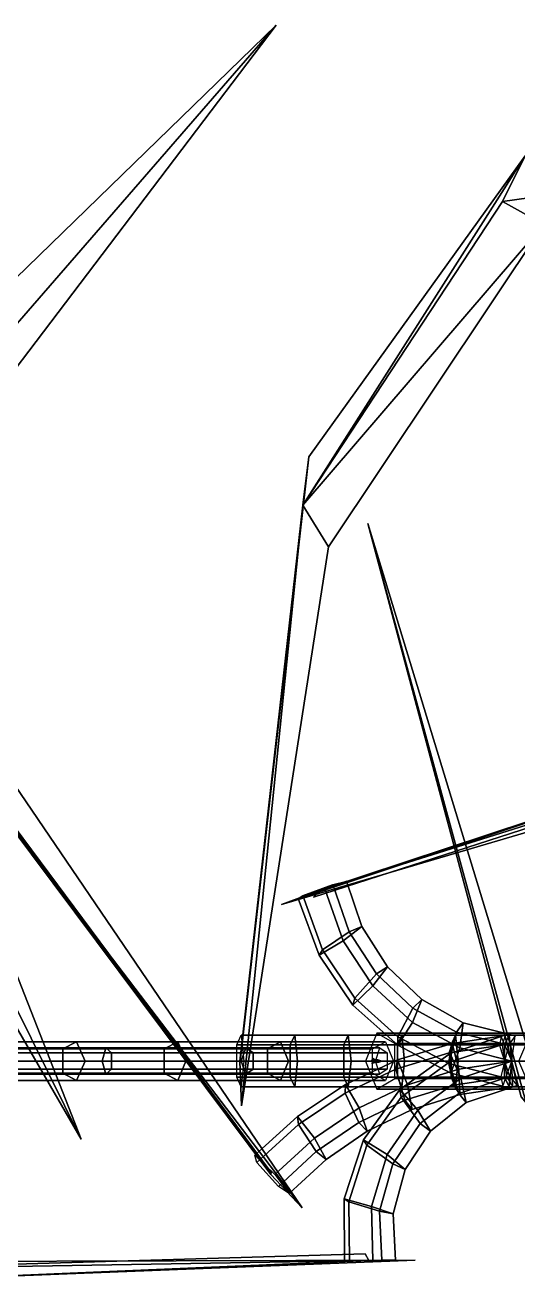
# Model space of a CAD drawing. Header units: metres. Extents: x -236 to 197, y -84 to 78.
# Drawn here: x -174.6 to -142.9, y -14.2 to 66.7 of the extents above; entities that cross this region are included whole.
import ezdxf

# ---------------------------------------------------------------- set-up
doc = ezdxf.new("R2010")
doc.units = ezdxf.units.M

msp = doc.modelspace()

# ---------------------------------------------------------------- linework, layer by layer
at = {"layer": 'Lacypla_Intrnd', "color": 3}
for points in [[(-142.036, 1.8, 421.012), (-151.953, 1.8, 427.638), (-152.675, 0, 426.556), (-142.81, 0, 419.967)], [(-140.775, 1.129, 422.712), (-150.777, 1.129, 429.398), (-151.953, 1.8, 427.638), (-142.036, 1.8, 421.012)], [(-171.275, 1.244, 443.219), (-177.655, 1.244, 448.454), (-178.583, 0.78, 447.323), (-172.175, 0.78, 442.066)], [(-170.722, 0, 443.927), (-177.084, 0, 449.149), (-177.655, 1.244, 448.454), (-171.275, 1.244, 443.219)], [(-164.77, 1.244, 438.142), (-171.275, 1.244, 443.219), (-172.175, 0.78, 442.066), (-165.641, 0.78, 436.967)], [(-164.234, 0, 438.863), (-170.722, 0, 443.927), (-171.275, 1.244, 443.219), (-164.77, 1.244, 438.142)], [(-158.141, 1.244, 433.225), (-164.77, 1.244, 438.142), (-165.641, 0.78, 436.967), (-158.984, 0.78, 432.029)], [(-157.624, 0, 433.96), (-164.234, 0, 438.863), (-164.77, 1.244, 438.142), (-158.141, 1.244, 433.225)], [(-151.386, 1.244, 428.468), (-158.141, 1.244, 433.225), (-158.984, 0.78, 432.029), (-152.228, 0.78, 427.272)], [(-150.868, 0, 429.203), (-157.624, 0, 433.96), (-158.141, 1.244, 433.225), (-151.386, 1.244, 428.468)], [(-140.775, -1.129, 422.712), (-150.777, -1.129, 429.398), (-150.777, 1.129, 429.398), (-140.775, 1.129, 422.712)], [(-172.175, 0.78, 442.066), (-178.583, 0.78, 447.323), (-178.583, -0.78, 447.323), (-172.175, -0.78, 442.066)], [(-165.641, 0.78, 436.967), (-172.175, 0.78, 442.066), (-172.175, -0.78, 442.066), (-165.641, -0.78, 436.967)], [(-158.984, 0.78, 432.029), (-165.641, 0.78, 436.967), (-165.641, -0.78, 436.967), (-158.984, -0.78, 432.029)], [(-152.228, 0.78, 427.272), (-158.984, 0.78, 432.029), (-158.984, -0.78, 432.029), (-152.228, -0.78, 427.272)], [(-172.175, -0.78, 442.066), (-178.583, -0.78, 447.323), (-177.655, -1.244, 448.454), (-171.275, -1.244, 443.219)], [(-171.275, -1.244, 443.219), (-177.655, -1.244, 448.454), (-177.084, 0, 449.149), (-170.722, 0, 443.927)], [(-165.641, -0.78, 436.967), (-172.175, -0.78, 442.066), (-171.275, -1.244, 443.219), (-164.77, -1.244, 438.142)], [(-164.77, -1.244, 438.142), (-171.275, -1.244, 443.219), (-170.722, 0, 443.927), (-164.234, 0, 438.863)], [(-158.984, -0.78, 432.029), (-165.641, -0.78, 436.967), (-164.77, -1.244, 438.142), (-158.141, -1.244, 433.225)], [(-158.141, -1.244, 433.225), (-164.77, -1.244, 438.142), (-164.234, 0, 438.863), (-157.624, 0, 433.96)], [(-152.228, -0.78, 427.272), (-158.984, -0.78, 432.029), (-158.141, -1.244, 433.225), (-151.386, -1.244, 428.468)], [(-151.386, -1.244, 428.468), (-158.141, -1.244, 433.225), (-157.624, 0, 433.96), (-150.868, 0, 429.203)], [(-142.81, 0, 419.967), (-152.675, 0, 426.556), (-151.953, -1.8, 427.638), (-142.036, -1.8, 421.012)], [(-142.036, -1.8, 421.012), (-151.953, -1.8, 427.638), (-150.777, -1.129, 429.398), (-140.775, -1.129, 422.712)]]:
    msp.add_3dface(points, dxfattribs=at)
at = {"layer": 'Lacypla_Leaf', "color": 3}
for points in [[(-158.423, 66.701, 293.277), (-182.111, 43.714, 299.272), (-181.211, 40.488, 298.673)], [(-158.423, 66.701, 293.277), (-181.211, 40.488, 298.673), (-182.111, 43.714, 299.272)], [(-178.096, 40.809, 295.328), (-158.423, 66.701, 293.277), (-181.211, 40.488, 298.673)], [(-178.096, 40.809, 295.328), (-181.211, 40.488, 298.673), (-158.423, 66.701, 293.277)], [(-141.185, 53.853, 300.803), (-109.222, 60.172, 300.575), (-143.85, 55.354, 304.216)], [(-141.185, 53.853, 300.803), (-143.85, 55.354, 304.216), (-109.222, 60.172, 300.575)], [(-109.222, 60.172, 300.575), (-142.401, 58.283, 305.162), (-143.85, 55.354, 304.216)], [(-109.222, 60.172, 300.575), (-143.85, 55.354, 304.216), (-142.401, 58.283, 305.162)], [(-143.85, 55.354, 304.216), (-142.401, 58.283, 305.162), (-156.715, 35.782, 319.35)], [(-143.85, 55.354, 304.216), (-156.715, 35.782, 319.35), (-142.401, 58.283, 305.162)], [(-156.715, 35.782, 319.35), (-142.401, 58.283, 305.162), (-156.32, 38.91, 322.148)], [(-156.715, 35.782, 319.35), (-156.32, 38.91, 322.148), (-142.401, 58.283, 305.162)], [(-156.715, 35.782, 319.35), (-141.185, 53.853, 300.803), (-143.85, 55.354, 304.216)], [(-156.715, 35.782, 319.35), (-143.85, 55.354, 304.216), (-141.185, 53.853, 300.803)], [(-155.049, 33.12, 316.222), (-141.185, 53.853, 300.803), (-156.715, 35.782, 319.35)], [(-155.049, 33.12, 316.222), (-156.715, 35.782, 319.35), (-141.185, 53.853, 300.803)], [(-160.762, 0, 349.531), (-156.32, 38.91, 322.148), (-160.767, -0.208, 352.459)], [(-160.762, 0, 349.531), (-160.767, -0.208, 352.459), (-156.32, 38.91, 322.148)], [(-156.32, 38.91, 322.148), (-160.762, 0, 349.531), (-156.715, 35.782, 319.35)], [(-156.32, 38.91, 322.148), (-156.715, 35.782, 319.35), (-160.762, 0, 349.531)], [(-160.762, 0, 349.531), (-156.715, 35.782, 319.35), (-160.655, -2.874, 348.591)], [(-160.762, 0, 349.531), (-160.655, -2.874, 348.591), (-156.715, 35.782, 319.35)], [(-160.655, -2.874, 348.591), (-155.049, 33.12, 316.222), (-156.715, 35.782, 319.35)], [(-160.655, -2.874, 348.591), (-156.715, 35.782, 319.35), (-155.049, 33.12, 316.222)], [(-142.643, -2.303, 406.872), (-152.519, 34.614, 409.168), (-140.507, -4.854, 411.105)], [(-142.643, -2.303, 406.872), (-140.507, -4.854, 411.105), (-152.519, 34.614, 409.168)], [(-152.519, 34.614, 409.168), (-142.218, -3.092, 414.259), (-140.507, -4.854, 411.105)], [(-152.519, 34.614, 409.168), (-140.507, -4.854, 411.105), (-142.218, -3.092, 414.259)], [(-155.536, 11.02, 350.306), (-117.884, 23.475, 325.111), (-158.084, 10.082, 348.973)], [(-155.536, 11.02, 350.306), (-158.084, 10.082, 348.973), (-117.884, 23.475, 325.111)], [(-158.084, 10.082, 348.973), (-119.477, 21.459, 321.498), (-117.884, 23.475, 325.111)], [(-158.084, 10.082, 348.973), (-117.884, 23.475, 325.111), (-119.477, 21.459, 321.498)], [(-155.536, 11.02, 350.306), (-115.102, 23.774, 328.262), (-156.013, 10.55, 353.164)], [(-155.536, 11.02, 350.306), (-156.013, 10.55, 353.164), (-115.102, 23.774, 328.262)], [(-115.102, 23.774, 328.262), (-155.536, 11.02, 350.306), (-117.884, 23.475, 325.111)], [(-115.102, 23.774, 328.262), (-117.884, 23.475, 325.111), (-155.536, 11.02, 350.306)], [(-180.271, 21.786, 318.596), (-158.769, -7.297, 349.827), (-178.383, 18.93, 316.136)], [(-180.271, 21.786, 318.596), (-178.383, 18.93, 316.136), (-158.769, -7.297, 349.827)], [(-158.769, -7.297, 349.827), (-180.271, 21.786, 318.596), (-158.745, -7.166, 352.759)], [(-158.769, -7.297, 349.827), (-158.745, -7.166, 352.759), (-180.271, 21.786, 318.596)], [(-158.769, -7.297, 349.827), (-178.383, 18.93, 316.136), (-156.745, -9.448, 349.171)], [(-158.769, -7.297, 349.827), (-156.745, -9.448, 349.171), (-178.383, 18.93, 316.136)], [(-156.745, -9.448, 349.171), (-175.254, 17.756, 313.225), (-178.383, 18.93, 316.136)], [(-156.745, -9.448, 349.171), (-178.383, 18.93, 316.136), (-175.254, 17.756, 313.225)], [(-179.087, 8.918, 414.422), (-170.993, -5.024, 411.13), (-178.551, 10.189, 416.28)], [(-179.087, 8.918, 414.422), (-178.551, 10.189, 416.28), (-170.993, -5.024, 411.13)], [(-170.993, -5.024, 411.13), (-176.863, 9.94, 416.481), (-178.551, 10.189, 416.28)], [(-170.993, -5.024, 411.13), (-178.551, 10.189, 416.28), (-176.863, 9.94, 416.481)], [(-152.461, -12.85, 350.762), (-186.877, -13.429, 317.616), (-152.69, -12.421, 353.657)], [(-152.461, -12.85, 350.762), (-152.69, -12.421, 353.657), (-186.877, -13.429, 317.616)], [(-186.877, -13.429, 317.616), (-152.461, -12.85, 350.762), (-183.367, -14.154, 315.397)], [(-186.877, -13.429, 317.616), (-183.367, -14.154, 315.397), (-152.461, -12.85, 350.762)], [(-152.461, -12.85, 350.762), (-183.367, -14.154, 315.397), (-149.48, -12.812, 350.249)], [(-152.461, -12.85, 350.762), (-149.48, -12.812, 350.249), (-183.367, -14.154, 315.397)], [(-149.48, -12.812, 350.249), (-180.273, -12.9, 312.48), (-183.367, -14.154, 315.397)], [(-149.48, -12.812, 350.249), (-183.367, -14.154, 315.397), (-180.273, -12.9, 312.48)]]:
    msp.add_3dface(points, dxfattribs=at)
at = {"layer": 'Lacypla_Mrstm', "color": 3}
for points in [[(-152.31, 0.046, 428.38), (-152.071, 0.081, 428.421), (-152.071, -0.009, 428.421)], [(-152.31, 0.046, 428.38), (-152.071, -0.009, 428.421), (-152.071, 0.081, 428.421)], [(-152.096, -0.072, 428.384), (-152.31, 0.046, 428.38), (-152.071, -0.009, 428.421)], [(-152.096, -0.072, 428.384), (-152.071, -0.009, 428.421), (-152.31, 0.046, 428.38)], [(-152.267, -0.152, 428.444), (-152.11, 0.017, 428.362), (-152.063, -0.011, 428.433)], [(-152.267, -0.152, 428.444), (-152.063, -0.011, 428.433), (-152.11, 0.017, 428.362)], [(-152.113, 0.03, 428.358), (-152.216, 0.182, 428.52), (-152.072, 0.006, 428.419)], [(-152.113, 0.03, 428.358), (-152.072, 0.006, 428.419), (-152.216, 0.182, 428.52)], [(-152.216, 0.182, 428.52), (-152.024, 0.032, 428.49), (-152.072, 0.006, 428.419)], [(-152.216, 0.182, 428.52), (-152.072, 0.006, 428.419), (-152.024, 0.032, 428.49)], [(-152.018, 0.026, 428.5), (-152.149, -0.142, 428.62), (-152.059, 0.002, 428.439)], [(-152.018, 0.026, 428.5), (-152.059, 0.002, 428.439), (-152.149, -0.142, 428.62)], [(-152.149, -0.142, 428.62), (-152.089, -0.07, 428.394), (-152.059, 0.002, 428.439)], [(-152.149, -0.142, 428.62), (-152.059, 0.002, 428.439), (-152.089, -0.07, 428.394)], [(-152.065, 0.09, 428.43), (-152.118, 0.064, 428.668), (-152.065, 0.013, 428.43)], [(-152.065, 0.09, 428.43), (-152.065, 0.013, 428.43), (-152.118, 0.064, 428.668)], [(-152.118, 0.064, 428.668), (-152.036, -0.061, 428.473), (-152.065, 0.013, 428.43)], [(-152.118, 0.064, 428.668), (-152.065, 0.013, 428.43), (-152.036, -0.061, 428.473)], [(-151.914, -0.015, 428.217), (-152.113, 0.03, 428.358), (-151.871, -0.011, 428.291)], [(-151.914, -0.015, 428.217), (-151.871, -0.011, 428.291), (-152.113, 0.03, 428.358)], [(-151.871, -0.011, 428.291), (-152.113, 0.03, 428.358), (-152.072, 0.006, 428.419)], [(-151.871, -0.011, 428.291), (-152.072, 0.006, 428.419), (-152.113, 0.03, 428.358)], [(-152.11, 0.017, 428.362), (-151.891, 0.059, 428.262), (-151.862, 0.006, 428.305)], [(-152.11, 0.017, 428.362), (-151.862, 0.006, 428.305), (-151.891, 0.059, 428.262)], [(-152.11, 0.017, 428.362), (-151.862, 0.006, 428.305), (-152.063, -0.011, 428.433)], [(-152.11, 0.017, 428.362), (-152.063, -0.011, 428.433), (-151.862, 0.006, 428.305)], [(-152.089, -0.07, 428.394), (-151.869, 0.013, 428.294), (-152.059, 0.002, 428.439)], [(-152.089, -0.07, 428.394), (-152.059, 0.002, 428.439), (-151.869, 0.013, 428.294)], [(-152.089, -0.07, 428.394), (-151.906, -0.021, 428.239), (-151.869, 0.013, 428.294)], [(-152.089, -0.07, 428.394), (-151.869, 0.013, 428.294), (-151.906, -0.021, 428.239)], [(-152.024, 0.032, 428.49), (-151.871, -0.011, 428.291), (-152.072, 0.006, 428.419)], [(-152.024, 0.032, 428.49), (-152.072, 0.006, 428.419), (-151.871, -0.011, 428.291)], [(-152.071, 0.081, 428.421), (-151.863, -0.009, 428.303), (-152.071, -0.009, 428.421)], [(-152.071, 0.081, 428.421), (-152.071, -0.009, 428.421), (-151.863, -0.009, 428.303)], [(-152.071, 0.081, 428.421), (-151.844, 0.058, 428.332), (-151.863, -0.009, 428.303)], [(-152.071, 0.081, 428.421), (-151.863, -0.009, 428.303), (-151.844, 0.058, 428.332)], [(-151.887, 0.082, 428.257), (-152.065, 0.09, 428.43), (-151.875, 0.002, 428.285)], [(-151.887, 0.082, 428.257), (-151.875, 0.002, 428.285), (-152.065, 0.09, 428.43)], [(-151.875, 0.002, 428.285), (-152.065, 0.09, 428.43), (-152.065, 0.013, 428.43)], [(-151.875, 0.002, 428.285), (-152.065, 0.013, 428.43), (-152.065, 0.09, 428.43)], [(-152.036, -0.061, 428.473), (-151.875, 0.002, 428.285), (-152.065, 0.013, 428.43)], [(-152.036, -0.061, 428.473), (-152.065, 0.013, 428.43), (-151.875, 0.002, 428.285)], [(-151.862, 0.006, 428.305), (-152.037, -0.073, 428.471), (-152.063, -0.011, 428.433)], [(-151.862, 0.006, 428.305), (-152.063, -0.011, 428.433), (-152.037, -0.073, 428.471)], [(-151.869, 0.013, 428.294), (-152.018, 0.026, 428.5), (-152.059, 0.002, 428.439)], [(-151.869, 0.013, 428.294), (-152.059, 0.002, 428.439), (-152.018, 0.026, 428.5)], [(-151.817, -0.04, 428.362), (-152.037, -0.073, 428.471), (-151.862, 0.006, 428.305)], [(-151.817, -0.04, 428.362), (-151.862, 0.006, 428.305), (-152.037, -0.073, 428.471)], [(-152.036, -0.061, 428.473), (-151.869, -0.072, 428.294), (-151.875, 0.002, 428.285)], [(-152.036, -0.061, 428.473), (-151.875, 0.002, 428.285), (-151.869, -0.072, 428.294)], [(-152.024, 0.032, 428.49), (-151.83, -0.024, 428.352), (-151.871, -0.011, 428.291)], [(-152.024, 0.032, 428.49), (-151.871, -0.011, 428.291), (-151.83, -0.024, 428.352)], [(-151.827, 0.066, 428.346), (-152.018, 0.026, 428.5), (-151.869, 0.013, 428.294)], [(-151.827, 0.066, 428.346), (-151.869, 0.013, 428.294), (-152.018, 0.026, 428.5)], [(-151.869, 0.013, 428.294), (-151.906, -0.021, 428.239), (-151.623, 0, 428.132)], [(-151.869, 0.013, 428.294), (-151.623, 0, 428.132), (-151.906, -0.021, 428.239)], [(-151.862, 0.006, 428.305), (-151.891, 0.059, 428.262), (-151.623, 0, 428.132)], [(-151.862, 0.006, 428.305), (-151.623, 0, 428.132), (-151.891, 0.059, 428.262)], [(-151.623, 0, 428.132), (-151.887, 0.082, 428.257), (-151.875, 0.002, 428.285)], [(-151.623, 0, 428.132), (-151.875, 0.002, 428.285), (-151.887, 0.082, 428.257)], [(-151.875, 0.002, 428.285), (-151.869, -0.072, 428.294), (-151.623, 0, 428.132)], [(-151.875, 0.002, 428.285), (-151.623, 0, 428.132), (-151.869, -0.072, 428.294)], [(-151.623, 0, 428.132), (-151.827, 0.066, 428.346), (-151.869, 0.013, 428.294)], [(-151.623, 0, 428.132), (-151.869, 0.013, 428.294), (-151.827, 0.066, 428.346)], [(-151.863, -0.009, 428.303), (-151.844, 0.058, 428.332), (-151.623, 0, 428.132)], [(-151.863, -0.009, 428.303), (-151.623, 0, 428.132), (-151.844, 0.058, 428.332)], [(-151.623, 0, 428.132), (-151.817, -0.04, 428.362), (-151.862, 0.006, 428.305)], [(-151.623, 0, 428.132), (-151.862, 0.006, 428.305), (-151.817, -0.04, 428.362)], [(-152.037, -0.073, 428.471), (-152.267, -0.152, 428.444), (-152.063, -0.011, 428.433)], [(-152.037, -0.073, 428.471), (-152.063, -0.011, 428.433), (-152.267, -0.152, 428.444)], [(-151.87, -0.092, 428.282), (-152.096, -0.072, 428.384), (-151.863, -0.009, 428.303)], [(-151.87, -0.092, 428.282), (-151.863, -0.009, 428.303), (-152.096, -0.072, 428.384)], [(-151.863, -0.009, 428.303), (-152.096, -0.072, 428.384), (-152.071, -0.009, 428.421)], [(-151.863, -0.009, 428.303), (-152.071, -0.009, 428.421), (-152.096, -0.072, 428.384)], [(-151.623, 0, 428.132), (-151.914, -0.015, 428.217), (-151.871, -0.011, 428.291)], [(-151.623, 0, 428.132), (-151.871, -0.011, 428.291), (-151.914, -0.015, 428.217)], [(-151.871, -0.011, 428.291), (-151.83, -0.024, 428.352), (-151.623, 0, 428.132)], [(-151.871, -0.011, 428.291), (-151.623, 0, 428.132), (-151.83, -0.024, 428.352)], [(-151.623, 0, 428.132), (-151.87, -0.092, 428.282), (-151.863, -0.009, 428.303)], [(-151.623, 0, 428.132), (-151.863, -0.009, 428.303), (-151.87, -0.092, 428.282)]]:
    msp.add_3dface(points, dxfattribs=at)
at = {"layer": 'Lacypla_Petiole', "color": 3}
for points in [[(-155.44, 7.154, 351.746), (-156.716, 10.667, 351.557), (-154.768, 11.372, 351.846), (-153.72, 8.316, 352.001)], [(-152.921, 8.661, 350.137), (-153.902, 11.581, 349.992), (-155.278, 11.02, 348.57), (-154.115, 7.735, 348.742)], [(-153.72, 8.316, 352.001), (-154.768, 11.372, 351.846), (-153.902, 11.581, 349.992), (-152.921, 8.661, 350.137)], [(-154.115, 7.735, 348.742), (-155.278, 11.02, 348.57), (-157.007, 10.458, 349.531), (-155.663, 6.809, 349.731)], [(-155.663, 6.809, 349.731), (-157.007, 10.458, 349.531), (-156.716, 10.667, 351.557), (-155.44, 7.154, 351.746)], [(-153.357, 4.06, 352.055), (-155.44, 7.154, 351.746), (-153.72, 8.316, 352.001), (-151.968, 5.609, 352.261)], [(-151.268, 6.07, 350.383), (-152.921, 8.661, 350.137), (-154.115, 7.735, 348.742), (-152.198, 4.835, 349.027)], [(-151.968, 5.609, 352.261), (-153.72, 8.316, 352.001), (-152.921, 8.661, 350.137), (-151.268, 6.07, 350.383)], [(-152.198, 4.835, 349.027), (-154.115, 7.735, 348.742), (-155.663, 6.809, 349.731), (-153.482, 3.6, 350.054)], [(-153.482, 3.6, 350.054), (-155.663, 6.809, 349.731), (-155.44, 7.154, 351.746), (-153.357, 4.06, 352.055)], [(-149.041, 3.962, 350.713), (-151.268, 6.07, 350.383), (-152.198, 4.835, 349.027), (-149.642, 2.492, 349.406)], [(-149.618, 3.414, 352.61), (-151.968, 5.609, 352.261), (-151.268, 6.07, 350.383), (-149.041, 3.962, 350.713)], [(-150.594, 1.57, 352.465), (-153.357, 4.06, 352.055), (-151.968, 5.609, 352.261), (-149.618, 3.414, 352.61)], [(-149.642, 2.492, 349.406), (-152.198, 4.835, 349.027), (-153.482, 3.6, 350.054), (-150.596, 1.022, 350.483)], [(-150.596, 1.022, 350.483), (-153.482, 3.6, 350.054), (-153.357, 4.06, 352.055), (-150.594, 1.57, 352.465)], [(-147.314, -0.167, 352.951), (-150.594, 1.57, 352.465), (-149.618, 3.414, 352.61), (-146.811, 1.862, 353.026)], [(-146.375, 2.465, 351.109), (-149.041, 3.962, 350.713), (-149.642, 2.492, 349.406), (-146.598, 0.848, 349.857)], [(-146.811, 1.862, 353.026), (-149.618, 3.414, 352.61), (-149.041, 3.962, 350.713), (-146.375, 2.465, 351.109)], [(-146.598, 0.848, 349.857), (-149.642, 2.492, 349.406), (-150.596, 1.022, 350.483), (-147.176, -0.769, 350.99)], [(-143.464, 1.014, 353.522), (-146.811, 1.862, 353.026), (-146.375, 2.465, 351.109), (-143.027, 1.617, 351.605)], [(-143.027, 1.617, 351.605), (-146.375, 2.465, 351.109), (-146.598, 0.848, 349.857), (-143.251, 0, 350.354)], [(-157.518, 1.046, 351.438), (-160.969, 1.046, 350.926), (-160.681, 1.667, 348.986), (-157.231, 1.667, 349.498)], [(-157.231, 1.667, 349.498), (-160.681, 1.667, 348.986), (-160.504, 0, 347.795), (-157.054, 0, 348.306)], [(-154.067, 1.046, 351.95), (-157.518, 1.046, 351.438), (-157.231, 1.667, 349.498), (-153.78, 1.667, 350.01)], [(-153.78, 1.667, 350.01), (-157.231, 1.667, 349.498), (-157.054, 0, 348.306), (-153.603, 0, 348.818)], [(-150.617, 1.046, 352.461), (-154.067, 1.046, 351.95), (-153.78, 1.667, 350.01), (-150.329, 1.667, 350.522)], [(-150.329, 1.667, 350.522), (-153.78, 1.667, 350.01), (-153.603, 0, 348.818), (-150.152, 0, 349.33)], [(-147.166, 1.046, 352.973), (-150.617, 1.046, 352.461), (-150.329, 1.667, 350.522), (-146.879, 1.667, 351.034)], [(-146.879, 1.667, 351.034), (-150.329, 1.667, 350.522), (-150.152, 0, 349.33), (-146.702, 0, 349.842)], [(-143.967, -1.014, 353.448), (-147.314, -0.167, 352.951), (-146.811, 1.862, 353.026), (-143.464, 1.014, 353.522)], [(-143.867, 1.034, 353.463), (-147.281, 0.522, 352.956), (-147.083, 1.137, 351.003), (-143.67, 1.649, 351.51)], [(-143.716, 1.046, 353.485), (-147.166, 1.046, 352.973), (-146.879, 1.667, 351.034), (-143.428, 1.667, 351.546)], [(-143.67, 1.649, 351.51), (-147.083, 1.137, 351.003), (-146.664, -0.512, 349.848), (-143.251, 0, 350.354)], [(-143.428, 1.667, 351.546), (-146.879, 1.667, 351.034), (-146.702, 0, 349.842), (-143.251, 0, 350.354)], [(-124.407, 1.046, 356.342), (-143.716, 1.046, 353.485), (-143.428, 1.667, 351.546), (-124.311, 1.667, 354.384)], [(-124.311, 1.667, 354.384), (-143.428, 1.667, 351.546), (-143.251, 0, 350.354), (-124.252, 0, 353.181)], [(-169.401, 0.842, 436.233), (-178.741, 0.842, 439.065), (-178.917, 0, 438.483), (-169.634, 0, 435.671)], [(-169.023, 0.528, 437.148), (-178.453, 0.528, 440.013), (-178.741, 0.842, 439.065), (-169.401, 0.842, 436.233)], [(-160.385, 0.842, 432.5), (-169.401, 0.842, 436.233), (-169.634, 0, 435.671), (-160.671, 0, 431.963)], [(-159.918, 0.528, 433.373), (-169.023, 0.528, 437.148), (-169.401, 0.842, 436.233), (-160.385, 0.842, 432.5)], [(-157.518, -1.046, 351.438), (-160.969, -1.046, 350.926), (-160.969, 1.046, 350.926), (-157.518, 1.046, 351.438)], [(-151.754, 0.842, 427.887), (-160.385, 0.842, 432.5), (-160.671, 0, 431.963), (-152.04, 0, 427.35)], [(-151.287, 0.528, 428.76), (-159.918, 0.528, 433.373), (-160.385, 0.842, 432.5), (-151.754, 0.842, 427.887)], [(-154.067, -1.046, 351.95), (-157.518, -1.046, 351.438), (-157.518, 1.046, 351.438), (-154.067, 1.046, 351.95)], [(-150.617, -1.046, 352.461), (-154.067, -1.046, 351.95), (-154.067, 1.046, 351.95), (-150.617, 1.046, 352.461)], [(-147.281, 0.522, 352.956), (-150.731, -0.524, 352.444), (-150.622, 0.071, 350.478), (-147.083, 1.137, 351.003)], [(-147.083, 1.137, 351.003), (-150.622, 0.071, 350.478), (-149.966, -1.524, 349.358), (-146.664, -0.512, 349.848)], [(-147.166, -1.046, 352.973), (-150.617, -1.046, 352.461), (-150.617, 1.046, 352.461), (-147.166, 1.046, 352.973)], [(-147.176, -0.769, 350.99), (-150.596, 1.022, 350.483), (-150.594, 1.57, 352.465), (-147.314, -0.167, 352.951)], [(-144.04, 0.993, 353.437), (-147.316, -0.101, 352.951), (-147.222, 0.488, 350.983), (-143.945, 1.583, 351.469)], [(-143.391, -0.993, 353.533), (-146.668, -2.087, 353.047), (-147.316, -0.101, 352.951), (-144.04, 0.993, 353.437)], [(-143.564, -1.034, 353.508), (-146.977, -1.546, 353.001), (-147.281, 0.522, 352.956), (-143.867, 1.034, 353.463)], [(-143.945, 1.583, 351.469), (-147.222, 0.488, 350.983), (-146.528, -1.094, 349.868), (-143.251, 0, 350.354)], [(-143.251, 0, 350.354), (-146.598, 0.848, 349.857), (-147.176, -0.769, 350.99), (-143.828, -1.617, 351.486)], [(-143.716, -1.046, 353.485), (-147.166, -1.046, 352.973), (-147.166, 1.046, 352.973), (-143.716, 1.046, 353.485)], [(-124.407, -1.046, 356.342), (-143.716, -1.046, 353.485), (-143.716, 1.046, 353.485), (-124.407, 1.046, 356.342)], [(-169.023, -0.528, 437.148), (-178.453, -0.528, 440.013), (-178.453, 0.528, 440.013), (-169.023, 0.528, 437.148)], [(-159.918, -0.528, 433.373), (-169.023, -0.528, 437.148), (-169.023, 0.528, 437.148), (-159.918, 0.528, 433.373)], [(-151.287, -0.528, 428.76), (-159.918, -0.528, 433.373), (-159.918, 0.528, 433.373), (-151.287, 0.528, 428.76)], [(-150.731, -0.524, 352.444), (-153.993, -2.071, 351.961), (-153.968, -1.509, 349.982), (-150.622, 0.071, 350.478)], [(-150.622, 0.071, 350.478), (-153.968, -1.509, 349.982), (-153.086, -3.016, 348.895), (-149.966, -1.524, 349.358)], [(-146.977, -1.546, 353.001), (-150.131, -2.525, 352.534), (-150.731, -0.524, 352.444), (-147.281, 0.522, 352.956)], [(-147.316, -0.101, 352.951), (-150.38, -2.332, 352.497), (-150.458, -1.833, 350.503), (-147.222, 0.488, 350.983)], [(-147.222, 0.488, 350.983), (-150.458, -1.833, 350.503), (-149.299, -3.172, 349.457), (-146.528, -1.094, 349.868)], [(-169.634, 0, 435.671), (-178.917, 0, 438.483), (-178.741, -0.842, 439.065), (-169.401, -0.842, 436.233)], [(-169.401, -0.842, 436.233), (-178.741, -0.842, 439.065), (-178.453, -0.528, 440.013), (-169.023, -0.528, 437.148)], [(-160.671, 0, 431.963), (-169.634, 0, 435.671), (-169.401, -0.842, 436.233), (-160.385, -0.842, 432.5)], [(-160.385, -0.842, 432.5), (-169.401, -0.842, 436.233), (-169.023, -0.528, 437.148), (-159.918, -0.528, 433.373)], [(-157.054, 0, 348.306), (-160.504, 0, 347.795), (-160.681, -1.667, 348.986), (-157.231, -1.667, 349.498)], [(-152.04, 0, 427.35), (-160.671, 0, 431.963), (-160.385, -0.842, 432.5), (-151.754, -0.842, 427.887)], [(-151.754, -0.842, 427.887), (-160.385, -0.842, 432.5), (-159.918, -0.528, 433.373), (-151.287, -0.528, 428.76)], [(-153.603, 0, 348.818), (-157.054, 0, 348.306), (-157.231, -1.667, 349.498), (-153.78, -1.667, 350.01)], [(-150.131, -2.525, 352.534), (-153.108, -3.961, 352.092), (-153.993, -2.071, 351.961), (-150.731, -0.524, 352.444)], [(-150.152, 0, 349.33), (-153.603, 0, 348.818), (-153.78, -1.667, 350.01), (-150.329, -1.667, 350.522)], [(-146.668, -2.087, 353.047), (-149.148, -4.012, 352.679), (-150.38, -2.332, 352.497), (-147.316, -0.101, 352.951)], [(-146.702, 0, 349.842), (-150.152, 0, 349.33), (-150.329, -1.667, 350.522), (-146.879, -1.667, 351.034)], [(-146.664, -0.512, 349.848), (-149.966, -1.524, 349.358), (-149.665, -3.119, 350.62), (-146.599, -2.161, 351.075)], [(-143.828, -1.617, 351.486), (-147.176, -0.769, 350.99), (-147.314, -0.167, 352.951), (-143.967, -1.014, 353.448)], [(-143.251, 0, 350.354), (-146.702, 0, 349.842), (-146.879, -1.667, 351.034), (-143.428, -1.667, 351.546)], [(-143.251, 0, 350.354), (-146.664, -0.512, 349.848), (-146.599, -2.161, 351.075), (-143.186, -1.649, 351.582)], [(-143.251, 0, 350.354), (-146.528, -1.094, 349.868), (-146.187, -2.677, 351.136), (-142.911, -1.583, 351.622)], [(-124.252, 0, 353.181), (-143.251, 0, 350.354), (-143.428, -1.667, 351.546), (-124.311, -1.667, 354.384)], [(-157.231, -1.667, 349.498), (-160.681, -1.667, 348.986), (-160.969, -1.046, 350.926), (-157.518, -1.046, 351.438)], [(-153.78, -1.667, 350.01), (-157.231, -1.667, 349.498), (-157.518, -1.046, 351.438), (-154.067, -1.046, 351.95)], [(-153.993, -2.071, 351.961), (-156.994, -4.085, 351.515), (-157.048, -3.568, 349.525), (-153.968, -1.509, 349.982)], [(-153.968, -1.509, 349.982), (-157.048, -3.568, 349.525), (-155.955, -4.954, 348.469), (-153.086, -3.016, 348.895)], [(-150.329, -1.667, 350.522), (-153.78, -1.667, 350.01), (-154.067, -1.046, 351.95), (-150.617, -1.046, 352.461)], [(-149.966, -1.524, 349.358), (-153.086, -3.016, 348.895), (-152.558, -4.523, 350.191), (-149.665, -3.119, 350.62)], [(-146.879, -1.667, 351.034), (-150.329, -1.667, 350.522), (-150.617, -1.046, 352.461), (-147.166, -1.046, 352.973)], [(-146.599, -2.161, 351.075), (-149.665, -3.119, 350.62), (-150.131, -2.525, 352.534), (-146.977, -1.546, 353.001)], [(-146.528, -1.094, 349.868), (-149.299, -3.172, 349.457), (-148.494, -4.511, 350.794), (-146.187, -2.677, 351.136)], [(-143.428, -1.667, 351.546), (-146.879, -1.667, 351.034), (-147.166, -1.046, 352.973), (-143.716, -1.046, 353.485)], [(-143.186, -1.649, 351.582), (-146.599, -2.161, 351.075), (-146.977, -1.546, 353.001), (-143.564, -1.034, 353.508)], [(-142.911, -1.583, 351.622), (-146.187, -2.677, 351.136), (-146.668, -2.087, 353.047), (-143.391, -0.993, 353.533)], [(-124.311, -1.667, 354.384), (-143.428, -1.667, 351.546), (-143.716, -1.046, 353.485), (-124.407, -1.046, 356.342)], [(-153.108, -3.961, 352.092), (-155.845, -5.824, 351.686), (-156.994, -4.085, 351.515), (-153.993, -2.071, 351.961)], [(-150.38, -2.332, 352.497), (-152.596, -5.422, 352.168), (-152.811, -5.065, 350.154), (-150.458, -1.833, 350.503)], [(-150.458, -1.833, 350.503), (-152.811, -5.065, 350.154), (-151.286, -6.024, 349.162), (-149.299, -3.172, 349.457)], [(-149.148, -4.012, 352.679), (-150.905, -6.627, 352.419), (-152.596, -5.422, 352.168), (-150.38, -2.332, 352.497)], [(-146.187, -2.677, 351.136), (-148.494, -4.511, 350.794), (-149.148, -4.012, 352.679), (-146.668, -2.087, 353.047)], [(-153.086, -3.016, 348.895), (-155.955, -4.954, 348.469), (-155.216, -6.34, 349.797), (-152.558, -4.523, 350.191)], [(-149.665, -3.119, 350.62), (-152.558, -4.523, 350.191), (-153.108, -3.961, 352.092), (-150.131, -2.525, 352.534)], [(-149.299, -3.172, 349.457), (-151.286, -6.024, 349.162), (-150.115, -6.984, 350.554), (-148.494, -4.511, 350.794)], [(-156.994, -4.085, 351.515), (-159.671, -6.522, 351.118), (-159.796, -6.062, 349.118), (-157.048, -3.568, 349.525)], [(-157.048, -3.568, 349.525), (-159.796, -6.062, 349.118), (-158.512, -7.297, 348.09), (-155.955, -4.954, 348.469)], [(-152.558, -4.523, 350.191), (-155.216, -6.34, 349.797), (-155.845, -5.824, 351.686), (-153.108, -3.961, 352.092)], [(-148.494, -4.511, 350.794), (-150.115, -6.984, 350.554), (-150.905, -6.627, 352.419), (-149.148, -4.012, 352.679)], [(-155.845, -5.824, 351.686), (-158.281, -8.072, 351.324), (-159.671, -6.522, 351.118), (-156.994, -4.085, 351.515)], [(-155.955, -4.954, 348.469), (-158.512, -7.297, 348.09), (-157.581, -8.532, 349.446), (-155.216, -6.34, 349.797)], [(-152.596, -5.422, 352.168), (-153.742, -9.059, 351.998), (-154.042, -8.879, 349.971), (-152.811, -5.065, 350.154)], [(-152.811, -5.065, 350.154), (-154.042, -8.879, 349.971), (-152.288, -9.363, 349.013), (-151.286, -6.024, 349.162)], [(-150.905, -6.627, 352.419), (-151.762, -9.666, 352.291), (-153.742, -9.059, 351.998), (-152.596, -5.422, 352.168)], [(-155.216, -6.34, 349.797), (-157.581, -8.532, 349.446), (-158.281, -8.072, 351.324), (-155.845, -5.824, 351.686)], [(-151.286, -6.024, 349.162), (-152.288, -9.363, 349.013), (-150.887, -9.846, 350.439), (-150.115, -6.984, 350.554)], [(-150.115, -6.984, 350.554), (-150.887, -9.846, 350.439), (-151.762, -9.666, 352.291), (-150.905, -6.627, 352.419)], [(-153.742, -9.059, 351.998), (-153.702, -12.876, 352.004), (-154.028, -12.891, 349.973), (-154.042, -8.879, 349.971)], [(-154.042, -8.879, 349.971), (-154.028, -12.891, 349.973), (-152.203, -12.85, 349.026), (-152.288, -9.363, 349.013)], [(-151.762, -9.666, 352.291), (-151.633, -12.824, 352.311), (-153.702, -12.876, 352.004), (-153.742, -9.059, 351.998)], [(-152.288, -9.363, 349.013), (-152.203, -12.85, 349.026), (-150.732, -12.809, 350.462), (-150.887, -9.846, 350.439)], [(-150.887, -9.846, 350.439), (-150.732, -12.809, 350.462), (-151.633, -12.824, 352.311), (-151.762, -9.666, 352.291)]]:
    msp.add_3dface(points, dxfattribs=at)

doc.saveas('drawing.dxf')
